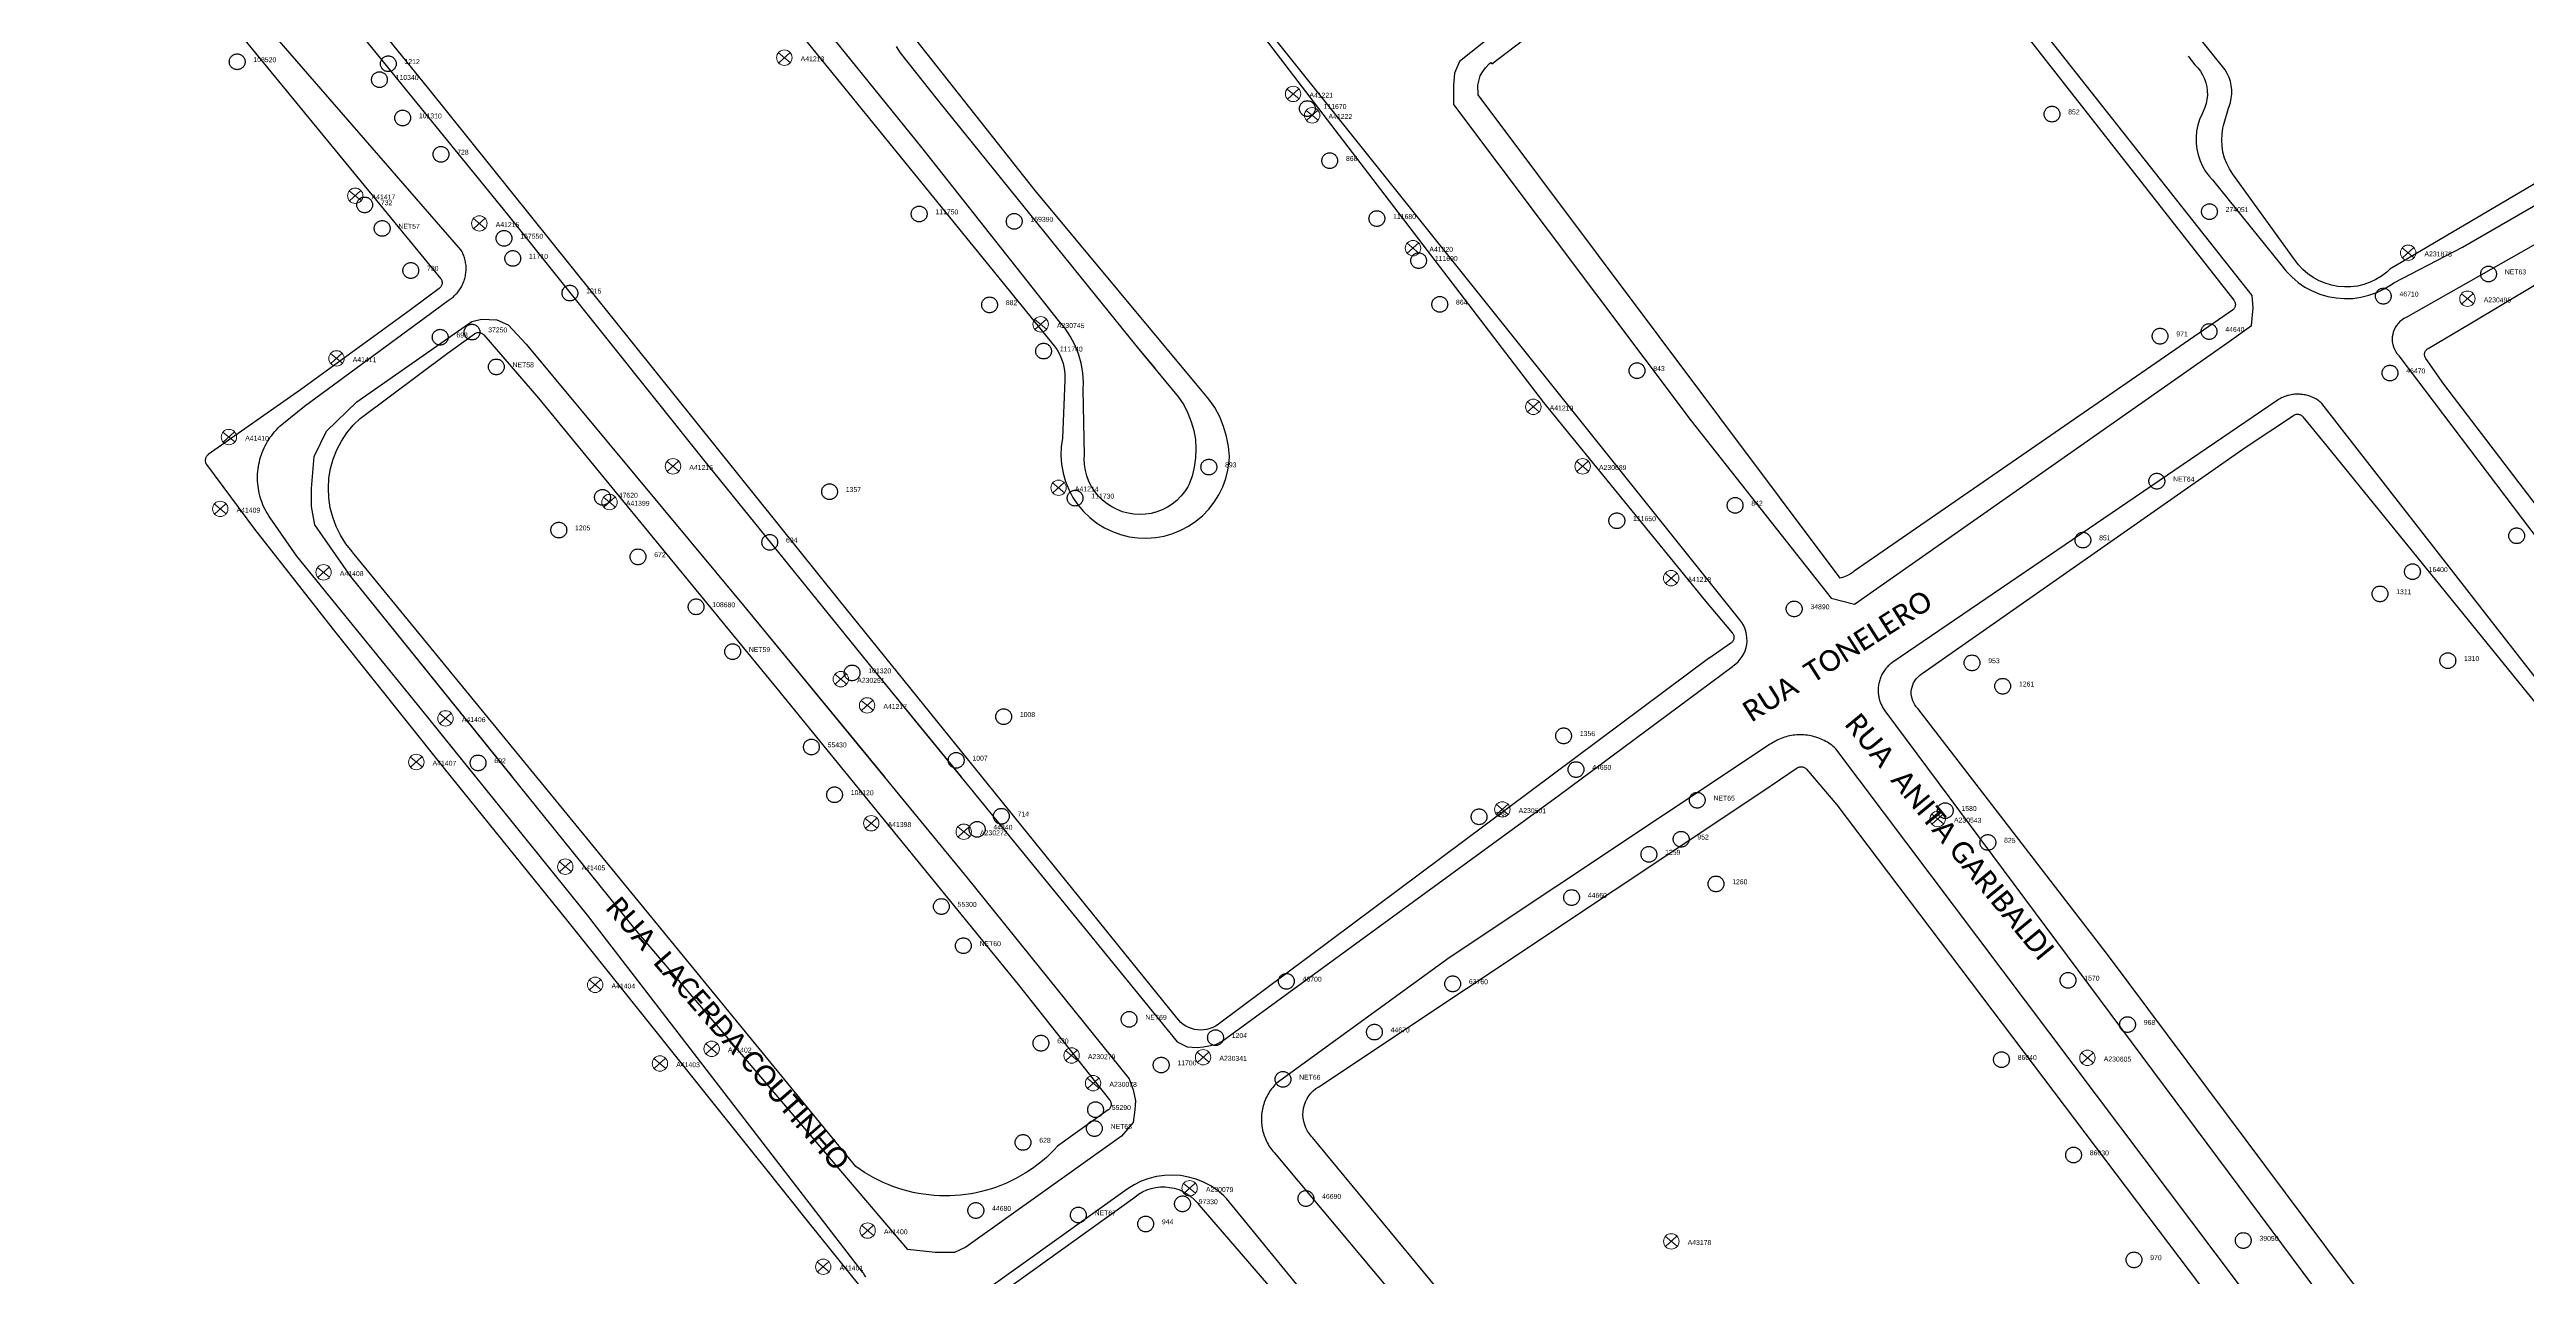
# Model space of a CAD drawing. Header units: millimetres. Extents: x 676447 to 689606, y 7455628 to 7463967.
# Drawn here: x 685494.8 to 685847.9, y 7458782 to 7458956.9 of the extents above; entities that cross this region are included whole.
import ezdxf

# ---------------------------------------------------------------- set-up
doc = ezdxf.new("R2010")
doc.units = ezdxf.units.MM
doc.header["$LTSCALE"] = 0.1
doc.header["$MEASUREMENT"] = 0
doc.linetypes.add('PHANTOM2', pattern=[1.25, 0.625, -0.125, 0.125, -0.125, 0.125, -0.125])
doc.layers.add('10.4-Postes', color=1, linetype='Continuous', lineweight=0)
for name, color, linetype in [('Caixas Subterrâneas', 5, 'Continuous'), ('LEGENDAS_INFRAESTRUTURAS', 7, 'Continuous'), ('MUB_MEIOFIO', 7, 'Continuous'), ('MUB_QUADRAS', 7, 'Continuous'), ('MUB_SEGMENTO', 7, 'Continuous'), ('NOS_DE_INFRAESTRUTURA', 7, 'Continuous')]:
    doc.layers.add(name, color=color, linetype=linetype)
doc.styles.add('Legend', font='calibri.ttf')
doc.styles.get("Standard").update_dxf_attribs({"font": 'arial.ttf'})

# ---------------------------------------------------------------- blocks, each defined once
blk = doc.blocks.new('MHMZ')
at = {"linetype": 'PHANTOM2'}
blk.add_circle((0, 0), 0.0000101, dxfattribs=at)
blk = doc.blocks.new('PTPT')
at = {"layer": '10.4-Postes', "color": 1, "linetype": 'PHANTOM2'}
for points in [[(-0.0000079, 0.0000104), (0.0000075, -0.000002)], [(0.000007, 0.0000109), (-0.0000074, -0.0000025)]]:
    blk.add_lwpolyline(points, dxfattribs=at)
at = {"layer": '10.4-Postes', "color": 1}
blk.add_circle((-0.0000002, 0.0000042), 0.00000987, dxfattribs=at)

msp = doc.modelspace()

# ---------------------------------------------------------------- linework, layer by layer
at = {"layer": 'MUB_MEIOFIO', "color": 253, "linetype": 'Continuous'}
for points in [[(685308.2, 7459245.92), (685344.71, 7459199.62), (685371.87, 7459165.81), (685396.72, 7459135.31), (685419.83, 7459106.46), (685447.18, 7459071.91), (685484.29, 7459025.64), (685518.6, 7458984.34), (685560.1, 7458933.38), (685588.01, 7458898.38), (685612.26, 7458868.48), (685624.75, 7458853.2)], [(685652.35, 7458890.9), (685651.84, 7458890.77), (685651.02, 7458890.64), (685650.19, 7458890.6), (685649.37, 7458890.65), (685648.55, 7458890.78), (685647.75, 7458891), (685646.98, 7458891.3), (685646.24, 7458891.68), (685645.55, 7458892.13), (685644.91, 7458892.65), (685644.32, 7458893.24), (685643.8, 7458893.89), (685643.36, 7458894.58), (685642.98, 7458895.32), (685642.69, 7458896.1), (685642.48, 7458896.9), (685642.35, 7458897.72), (685642.31, 7458898.54), (685642.33, 7458899), (685642.16, 7458908.45), (685642.18, 7458909.4), (685642.09, 7458910.79), (685641.85, 7458912.17), (685641.48, 7458913.51), (685640.96, 7458914.81), (685640.31, 7458916.04), (685639.53, 7458917.21), (685638.64, 7458918.28), (685619.17, 7458942.94), (685566.57, 7459007.96)], [(685555.59, 7458853.2), (685547.88, 7458862.76), (685530.05, 7458884.68), (685526.24, 7458890.14), (685526.05, 7458890.43), (685525.86, 7458890.73), (685525.69, 7458891.03), (685525.53, 7458891.34), (685525.37, 7458891.65), (685525.23, 7458891.97), (685525.1, 7458892.3), (685524.98, 7458892.63), (685524.88, 7458892.96), (685524.78, 7458893.29), (685524.7, 7458893.63), (685524.63, 7458893.97), (685524.57, 7458894.32), (685524.52, 7458894.66), (685524.48, 7458895.01), (685524.46, 7458895.36), (685524.45, 7458895.71), (685524.45, 7458896.06), (685524.46, 7458896.41), (685524.49, 7458896.75), (685524.52, 7458897.1), (685524.57, 7458897.45), (685524.63, 7458897.79), (685524.71, 7458898.13), (685524.79, 7458898.47), (685524.89, 7458898.8), (685525, 7458899.14), (685525.12, 7458899.46), (685525.25, 7458899.79), (685525.39, 7458900.11), (685525.55, 7458900.42), (685525.71, 7458900.73), (685525.89, 7458901.03), (685526.07, 7458901.32), (685526.27, 7458901.61), (685526.47, 7458901.89), (685526.69, 7458902.17), (685526.91, 7458902.44), (685527.15, 7458902.69), (685527.39, 7458902.95), (685527.64, 7458903.19), (685527.9, 7458903.42), (685528.17, 7458903.64), (685531.16, 7458906.06), (685551.62, 7458921.11), (685551.78, 7458921.21), (685551.93, 7458921.31), (685552.08, 7458921.42), (685552.23, 7458921.53), (685552.37, 7458921.65), (685552.5, 7458921.77), (685552.64, 7458921.9), (685552.76, 7458922.04), (685552.89, 7458922.17), (685553, 7458922.31), (685553.12, 7458922.46), (685553.23, 7458922.61), (685553.33, 7458922.76), (685553.43, 7458922.92), (685553.52, 7458923.08), (685553.6, 7458923.24), (685553.69, 7458923.4), (685553.76, 7458923.57), (685553.83, 7458923.74), (685553.89, 7458923.92), (685553.95, 7458924.09), (685554, 7458924.27), (685554.05, 7458924.45), (685554.08, 7458924.63), (685554.12, 7458924.81), (685554.14, 7458924.99), (685554.16, 7458925.17), (685554.18, 7458925.36), (685554.18, 7458925.54), (685554.18, 7458925.72), (685554.18, 7458925.91), (685554.17, 7458926.09), (685554.15, 7458926.27), (685554.12, 7458926.46), (685554.09, 7458926.64), (685554.05, 7458926.82), (685554.01, 7458927), (685553.96, 7458927.18), (685553.9, 7458927.35), (685553.84, 7458927.52), (685553.77, 7458927.69), (685553.7, 7458927.86), (685553.62, 7458928.03), (685553.53, 7458928.19), (685553.44, 7458928.35), (685521.84, 7458964.74)], [(685615.5, 7458957.31), (685616.08, 7458956.41), (685621.33, 7458949.75), (685649.86, 7458914.48), (685652.35, 7458911.45)], [(685560.81, 7458853.2), (685537.77, 7458881.78), (685532.61, 7458889.14), (685532.16, 7458891.77), (685532.16, 7458894.31), (685532.53, 7458898.88), (685534.26, 7458902.48), (685538.6, 7458906.68), (685554.99, 7458918.13), (685556.39, 7458918.43), (685558.57, 7458918.35), (685560.19, 7458917.65), (685562.73, 7458914.89), (685593.73, 7458877.63), (685613.82, 7458853.2)]]:
    msp.add_lwpolyline(points, dxfattribs=at)
at = {"layer": 'MUB_MEIOFIO', "linetype": 'Continuous'}
for points in [[(685615.5, 7458957.31), (685616.08, 7458956.41), (685621.33, 7458949.75), (685649.86, 7458914.48), (685655.75, 7458907.32), (685656.48, 7458906.23), (685657.09, 7458905.06), (685657.57, 7458903.84), (685657.93, 7458902.58), (685658.15, 7458901.29), (685658.23, 7458899.98), (685658.18, 7458898.67), (685657.99, 7458897.37), (685657.67, 7458896.09), (685657.21, 7458894.86), (685657.06, 7458894.53), (685656.61, 7458893.84), (685656.08, 7458893.2), (685655.49, 7458892.61), (685654.85, 7458892.09), (685654.15, 7458891.65), (685653.41, 7458891.27), (685652.64, 7458890.98), (685651.84, 7458890.77), (685651.02, 7458890.64), (685650.19, 7458890.6), (685649.37, 7458890.65), (685648.55, 7458890.78), (685647.75, 7458891), (685646.98, 7458891.3), (685646.24, 7458891.68), (685645.55, 7458892.13), (685644.91, 7458892.65), (685644.32, 7458893.24), (685643.8, 7458893.89), (685643.36, 7458894.58), (685642.98, 7458895.32), (685642.69, 7458896.1), (685642.48, 7458896.9), (685642.35, 7458897.72), (685642.31, 7458898.54), (685642.33, 7458899), (685642.16, 7458908.45), (685642.18, 7458909.4), (685642.09, 7458910.79), (685641.85, 7458912.17), (685641.48, 7458913.51), (685640.96, 7458914.81), (685640.31, 7458916.04), (685639.53, 7458917.21), (685638.64, 7458918.28), (685619.17, 7458942.94), (685566.57, 7459007.96)], [(685742.51, 7458992.33), (685695.79, 7458955.19), (685695.07, 7458953.5), (685694.95, 7458951.77), (685694.95, 7458949.05), (685728.82, 7458903.94), (685748.76, 7458878.68), (685752.09, 7458877.81), (685805.5, 7458915.26), (685808.72, 7458917.56), (685808.92, 7458920.09), (685808.82, 7458921.84), (685778.19, 7458960.54)], [(685518.6, 7458984.34), (685560.1, 7458933.38), (685588.01, 7458898.38), (685612.26, 7458868.48), (685640.87, 7458833.47), (685655.56, 7458815.44), (685656.96, 7458814.74), (685658.41, 7458814.64), (685659.31, 7458814.74), (685661.05, 7458815.04), (685661.97, 7458815.53), (685710, 7458850.6), (685734.7, 7458868.96), (685734.79, 7458869.02), (685735.17, 7458869.3), (685735.52, 7458869.62), (685735.83, 7458869.97), (685736.1, 7458870.35), (685736.33, 7458870.76), (685736.51, 7458871.19), (685736.65, 7458871.64), (685736.74, 7458872.1), (685736.79, 7458872.57), (685736.78, 7458873.04), (685736.73, 7458873.5), (685736.62, 7458873.96), (685736.47, 7458874.4), (685736.28, 7458874.83), (685736.04, 7458875.23), (685735.76, 7458875.61), (685647.17, 7458986.36)], [(685611.16, 7458781.88), (685611.1, 7458782.01), (685611.04, 7458782.13), (685610.97, 7458782.24), (685610.89, 7458782.36), (685610.82, 7458782.47), (685610.74, 7458782.58), (685571.48, 7458833.48), (685547.88, 7458862.76), (685530.05, 7458884.68), (685526.24, 7458890.14), (685526.05, 7458890.43), (685525.86, 7458890.73), (685525.69, 7458891.03), (685525.53, 7458891.34), (685525.37, 7458891.65), (685525.23, 7458891.97), (685525.1, 7458892.3), (685524.98, 7458892.63), (685524.88, 7458892.96), (685524.78, 7458893.29), (685524.7, 7458893.63), (685524.63, 7458893.97), (685524.57, 7458894.32), (685524.52, 7458894.66), (685524.48, 7458895.01), (685524.46, 7458895.36), (685524.45, 7458895.71), (685524.45, 7458896.06), (685524.46, 7458896.41), (685524.49, 7458896.75), (685524.52, 7458897.1), (685524.57, 7458897.45), (685524.63, 7458897.79), (685524.71, 7458898.13), (685524.79, 7458898.47), (685524.89, 7458898.8), (685525, 7458899.14), (685525.12, 7458899.46), (685525.25, 7458899.79), (685525.39, 7458900.11), (685525.55, 7458900.42), (685525.71, 7458900.73), (685525.89, 7458901.03), (685526.07, 7458901.32), (685526.27, 7458901.61), (685526.47, 7458901.89), (685526.69, 7458902.17), (685526.91, 7458902.44), (685527.15, 7458902.69), (685527.39, 7458902.95), (685527.64, 7458903.19), (685527.9, 7458903.42), (685528.17, 7458903.64), (685531.16, 7458906.06), (685551.62, 7458921.11), (685551.78, 7458921.21), (685551.93, 7458921.31), (685552.08, 7458921.42), (685552.23, 7458921.53), (685552.37, 7458921.65), (685552.5, 7458921.77), (685552.64, 7458921.9), (685552.76, 7458922.04), (685552.89, 7458922.17), (685553, 7458922.31), (685553.12, 7458922.46), (685553.23, 7458922.61), (685553.33, 7458922.76), (685553.43, 7458922.92), (685553.52, 7458923.08), (685553.6, 7458923.24), (685553.69, 7458923.4), (685553.76, 7458923.57), (685553.83, 7458923.74), (685553.89, 7458923.92), (685553.95, 7458924.09), (685554, 7458924.27), (685554.05, 7458924.45), (685554.08, 7458924.63), (685554.12, 7458924.81), (685554.14, 7458924.99), (685554.16, 7458925.17), (685554.18, 7458925.36), (685554.18, 7458925.54), (685554.18, 7458925.72), (685554.18, 7458925.91), (685554.17, 7458926.09), (685554.15, 7458926.27), (685554.12, 7458926.46), (685554.09, 7458926.64), (685554.05, 7458926.82), (685554.01, 7458927), (685553.96, 7458927.18), (685553.9, 7458927.35), (685553.84, 7458927.52), (685553.77, 7458927.69), (685553.7, 7458927.86), (685553.62, 7458928.03), (685553.53, 7458928.19), (685553.44, 7458928.35), (685521.84, 7458964.74)], [(685799.67, 7458955.93), (685800.65, 7458954.7), (685801.06, 7458954.27), (685801.43, 7458953.79), (685801.74, 7458953.27), (685801.99, 7458952.73), (685802.19, 7458952.16), (685802.32, 7458951.58), (685802.4, 7458950.98), (685802.41, 7458950.38), (685802.36, 7458949.78), (685802.24, 7458949.19), (685802.07, 7458948.62), (685801.83, 7458948.07), (685801.65, 7458947.72), (685801.31, 7458946.93), (685801.05, 7458946.11), (685800.88, 7458945.27), (685800.8, 7458944.41), (685800.81, 7458943.55), (685800.91, 7458942.69), (685801.1, 7458941.86), (685801.37, 7458941.04), (685801.73, 7458940.26), (685802.17, 7458939.52), (685802.68, 7458938.83), (685803.16, 7458938.3), (685812.9, 7458926.26), (685813.62, 7458925.32), (685814.44, 7458924.47), (685815.34, 7458923.7), (685816.32, 7458923.03), (685817.37, 7458922.47), (685818.46, 7458922.02), (685819.6, 7458921.69), (685820.76, 7458921.47), (685821.94, 7458921.38), (685823.13, 7458921.42), (685824.3, 7458921.58), (685825.45, 7458921.86), (685826.57, 7458922.25), (685827.64, 7458922.77), (685828.64, 7458923.39), (685828.98, 7458923.63), (685838.8, 7458928.71), (685894, 7458960.58)], [(685895.06, 7458955.15), (685830.75, 7458918.69), (685830.43, 7458918.53), (685830.14, 7458918.33), (685829.86, 7458918.1), (685829.61, 7458917.85), (685829.39, 7458917.57), (685829.2, 7458917.27), (685829.04, 7458916.95), (685828.92, 7458916.62), (685828.83, 7458916.27), (685828.78, 7458915.92), (685828.76, 7458915.57), (685828.78, 7458915.21), (685828.84, 7458914.86), (685828.94, 7458914.52), (685829.07, 7458914.19), (685829.23, 7458913.87), (685829.43, 7458913.57), (685829.65, 7458913.3), (685829.72, 7458913.23), (685870, 7458860.03)], [(685617.17, 7458785.82), (685578.25, 7458831.57), (685537.77, 7458881.78), (685532.61, 7458889.14), (685532.16, 7458891.77), (685532.16, 7458894.31), (685532.53, 7458898.88), (685534.26, 7458902.48), (685538.6, 7458906.68), (685554.99, 7458918.13), (685556.39, 7458918.43), (685558.57, 7458918.35), (685560.19, 7458917.65), (685562.73, 7458914.89), (685593.73, 7458877.63), (685625.63, 7458838.84), (685648.69, 7458810.17), (685649.28, 7458808.58), (685649.63, 7458807.05), (685649.52, 7458805.75), (685649.28, 7458803.93), (685647.63, 7458801.98), (685625.41, 7458786.19), (685623.82, 7458785.42), (685622.34, 7458785.42), (685621.05, 7458785.42), (685617.17, 7458785.82)], [(685851.31, 7458864.61), (685818.74, 7458906.45), (685818.61, 7458906.57), (685818.46, 7458906.68), (685818.32, 7458906.79), (685818.17, 7458906.89), (685818.02, 7458906.99), (685817.86, 7458907.08), (685817.7, 7458907.17), (685817.54, 7458907.25), (685817.37, 7458907.32), (685817.21, 7458907.39), (685817.04, 7458907.46), (685816.86, 7458907.51), (685816.69, 7458907.57), (685816.51, 7458907.61), (685816.34, 7458907.65), (685816.16, 7458907.68), (685815.98, 7458907.71), (685815.8, 7458907.73), (685815.62, 7458907.75), (685815.44, 7458907.75), (685815.26, 7458907.76), (685815.07, 7458907.75), (685814.89, 7458907.74), (685814.71, 7458907.72), (685814.53, 7458907.7), (685814.35, 7458907.67), (685814.18, 7458907.64), (685814, 7458907.59), (685813.82, 7458907.55), (685813.65, 7458907.49), (685813.48, 7458907.43), (685813.31, 7458907.37), (685813.14, 7458907.29), (685812.98, 7458907.22), (685812.82, 7458907.13), (685812.66, 7458907.05), (685812.51, 7458906.95), (685812.35, 7458906.85), (685757.45, 7458869.47), (685757.32, 7458869.37), (685757.18, 7458869.26), (685757.06, 7458869.15), (685756.93, 7458869.03), (685756.81, 7458868.91), (685756.7, 7458868.78), (685756.59, 7458868.65), (685756.48, 7458868.52), (685756.38, 7458868.38), (685756.28, 7458868.24), (685756.19, 7458868.1), (685756.11, 7458867.95), (685756.02, 7458867.8), (685755.95, 7458867.65), (685755.88, 7458867.49), (685755.81, 7458867.33), (685755.75, 7458867.17), (685755.7, 7458867.01), (685755.65, 7458866.85), (685755.61, 7458866.68), (685755.57, 7458866.52), (685755.54, 7458866.35), (685755.52, 7458866.18), (685755.5, 7458866.01), (685755.48, 7458865.84), (685755.48, 7458865.67), (685755.47, 7458865.5), (685755.48, 7458865.33), (685755.49, 7458865.16), (685755.51, 7458864.99), (685755.53, 7458864.82), (685755.56, 7458864.65), (685755.59, 7458864.48), (685755.63, 7458864.32), (685755.68, 7458864.15), (685755.73, 7458863.99), (685755.79, 7458863.83), (685755.85, 7458863.67), (685755.92, 7458863.51), (685755.99, 7458863.36), (685756.07, 7458863.21), (685756.16, 7458863.06), (685756.25, 7458862.92), (685756.34, 7458862.77), (685756.44, 7458862.64), (685783.96, 7458825.65), (685832.88, 7458759.89)], [(685749.45, 7458857.22), (685749.26, 7458857.39), (685749.07, 7458857.55), (685748.87, 7458857.71), (685748.66, 7458857.86), (685748.45, 7458858), (685748.24, 7458858.14), (685748.02, 7458858.26), (685747.79, 7458858.38), (685747.57, 7458858.5), (685747.34, 7458858.6), (685747.1, 7458858.7), (685746.86, 7458858.79), (685746.62, 7458858.87), (685746.38, 7458858.94), (685746.13, 7458859), (685745.89, 7458859.06), (685745.64, 7458859.1), (685745.39, 7458859.14), (685745.13, 7458859.17), (685744.88, 7458859.19), (685744.63, 7458859.21), (685744.38, 7458859.21), (685744.12, 7458859.21), (685743.87, 7458859.19), (685743.62, 7458859.17), (685743.36, 7458859.14), (685743.11, 7458859.1), (685742.86, 7458859.05), (685742.62, 7458859), (685742.37, 7458858.93), (685742.13, 7458858.86), (685741.89, 7458858.78), (685741.65, 7458858.69), (685741.42, 7458858.59), (685741.19, 7458858.49), (685740.96, 7458858.37), (685740.74, 7458858.25), (685740.52, 7458858.12), (685740.3, 7458857.99), (685740.09, 7458857.85), (685694.34, 7458827.4), (685669.66, 7458809.5), (685669.49, 7458809.32), (685669.33, 7458809.14), (685669.17, 7458808.95), (685669.02, 7458808.75), (685668.87, 7458808.56), (685668.73, 7458808.35), (685668.6, 7458808.14), (685668.48, 7458807.93), (685668.36, 7458807.71), (685668.25, 7458807.49), (685668.15, 7458807.27), (685668.05, 7458807.04), (685667.97, 7458806.81), (685667.89, 7458806.57), (685667.82, 7458806.34), (685667.76, 7458806.1), (685667.71, 7458805.86), (685667.66, 7458805.61), (685667.62, 7458805.37), (685667.59, 7458805.12), (685667.57, 7458804.88), (685667.56, 7458804.63), (685667.56, 7458804.39), (685667.57, 7458804.14), (685667.58, 7458803.89), (685667.6, 7458803.65), (685667.63, 7458803.4), (685667.67, 7458803.16), (685667.72, 7458802.92), (685667.77, 7458802.68), (685667.84, 7458802.44), (685667.91, 7458802.2), (685667.99, 7458801.97), (685668.08, 7458801.74), (685668.17, 7458801.51), (685668.28, 7458801.29), (685668.39, 7458801.07), (685668.51, 7458800.85), (685668.63, 7458800.64), (685668.77, 7458800.43), (685668.91, 7458800.23), (685669.05, 7458800.03), (685669.21, 7458799.84), (685669.37, 7458799.65), (685706.24, 7458755.6)], [(685827.38, 7458753.66), (685803.54, 7458785.36), (685749.45, 7458857.22)], [(685680.05, 7458771.74), (685662.6, 7458793.11), (685662.17, 7458793.54), (685661.29, 7458794.27), (685660.33, 7458794.9), (685659.32, 7458795.44), (685658.26, 7458795.86), (685657.16, 7458796.17), (685656.03, 7458796.37), (685654.89, 7458796.44), (685653.74, 7458796.4), (685652.61, 7458796.23), (685651.5, 7458795.95), (685650.43, 7458795.56), (685649.4, 7458795.05), (685648.43, 7458794.44), (685563.36, 7458733.59)]]:
    msp.add_lwpolyline(points, dxfattribs=at)
at = {"layer": 'MUB_QUADRAS', "linetype": 'Continuous'}
for points in [[(685438.83, 7459060.28), (685547.72, 7458927.66), (685550.53, 7458924.27), (685550.56, 7458924.23), (685550.62, 7458924.14), (685550.67, 7458924.05), (685550.71, 7458923.95), (685550.74, 7458923.85), (685550.75, 7458923.75), (685550.76, 7458923.65), (685550.76, 7458923.54), (685550.74, 7458923.44), (685550.72, 7458923.34), (685550.68, 7458923.24), (685550.63, 7458923.14), (685550.58, 7458923.05), (685550.51, 7458922.97), (685550.44, 7458922.9), (685550.36, 7458922.83), (685546.28, 7458919.77), (685530.6, 7458908.39), (685517.41, 7458899.14), (685517.39, 7458899.12), (685517.31, 7458899.06), (685517.24, 7458898.98), (685517.17, 7458898.9), (685517.11, 7458898.81), (685517.07, 7458898.72), (685517.03, 7458898.62), (685517.01, 7458898.52), (685516.99, 7458898.42), (685516.99, 7458898.31), (685516.99, 7458898.21), (685517.01, 7458898.1), (685517.04, 7458898), (685517.08, 7458897.9), (685517.13, 7458897.81), (685517.18, 7458897.72), (685524.01, 7458888.54), (685535.62, 7458873.76), (685551.07, 7458854.39), (685568.31, 7458833.05), (685596, 7458798.41), (685596.04, 7458798.37), (685603.38, 7458789.23), (685610.08, 7458780.9)], [(685667.93, 7458958.61), (685707.77, 7458906.58), (685730.89, 7458878.25), (685734.69, 7458873.73), (685734.75, 7458873.64), (685734.81, 7458873.55), (685734.85, 7458873.46), (685734.89, 7458873.36), (685734.91, 7458873.26), (685734.92, 7458873.15), (685734.92, 7458873.05), (685734.91, 7458872.94), (685734.89, 7458872.84), (685734.86, 7458872.74), (685734.82, 7458872.64), (685734.77, 7458872.55), (685734.71, 7458872.47), (685734.64, 7458872.39), (685734.57, 7458872.32), (685734.49, 7458872.26), (685731.34, 7458870.1), (685731.3, 7458870.08), (685661.62, 7458818.08), (685661.4, 7458817.91), (685661.03, 7458817.67), (685660.64, 7458817.47), (685660.22, 7458817.32), (685659.79, 7458817.2), (685659.36, 7458817.14), (685658.91, 7458817.11), (685658.47, 7458817.14), (685658.04, 7458817.21), (685657.61, 7458817.33), (685657.2, 7458817.49), (685656.8, 7458817.69), (685656.43, 7458817.93), (685656.09, 7458818.21), (685655.78, 7458818.52), (685655.5, 7458818.87), (685607.42, 7458878.36), (685548.87, 7458951.27), (685483.88, 7459031.29)], [(685752.81, 7458989.24), (685806.19, 7458921.17), (685806.25, 7458921.08), (685806.3, 7458920.99), (685806.35, 7458920.9), (685806.38, 7458920.8), (685806.4, 7458920.7), (685806.41, 7458920.59), (685806.41, 7458920.49), (685806.4, 7458920.38), (685806.38, 7458920.28), (685806.35, 7458920.18), (685806.3, 7458920.09), (685806.25, 7458920), (685806.19, 7458919.91), (685806.12, 7458919.83), (685806.04, 7458919.76), (685805.98, 7458919.72), (685752.06, 7458882.51), (685751.91, 7458882.39), (685751.49, 7458882.1), (685751.03, 7458881.86), (685750.56, 7458881.66), (685750.07, 7458881.51), (685698.45, 7458950.43), (685698.42, 7458951.8)], [(685698.42, 7458951.8), (685698.73, 7458953.14), (685699.03, 7458953.63), (685699.53, 7458954.29), (685700.1, 7458954.89), (685700.27, 7458955.04), (685700.43, 7458954.85), (685744.88, 7458988.72)], [(685596.14, 7458966.16), (685638.01, 7458914.64), (685638.43, 7458914.06), (685638.79, 7458913.44), (685639.08, 7458912.79), (685639.31, 7458912.11), (685639.46, 7458911.4), (685639.53, 7458910.69), (685639.54, 7458909.97), (685639.52, 7458909.76), (685639.2, 7458901.51), (685639.03, 7458900.27), (685638.98, 7458899.01), (685639.07, 7458897.76), (685639.29, 7458896.52), (685639.64, 7458895.31), (685640.11, 7458894.15), (685640.7, 7458893.04), (685641.41, 7458892), (685642.22, 7458891.03), (685643.12, 7458890.16), (685644.11, 7458889.39), (685645.18, 7458888.72), (685646.31, 7458888.17), (685647.49, 7458887.75), (685648.71, 7458887.44), (685649.96, 7458887.27), (685651.21, 7458887.23), (685652.47, 7458887.32), (685653.7, 7458887.54), (685654.91, 7458887.88), (685656.08, 7458888.36), (685657.18, 7458888.95), (685658.23, 7458889.65), (685659.19, 7458890.46), (685660.06, 7458891.37), (685660.83, 7458892.36), (685661.5, 7458893.42), (685662.05, 7458894.55), (685662.47, 7458895.73), (685662.78, 7458896.95), (685662.95, 7458898.2), (685662.99, 7458898.87), (685662.87, 7458900.3), (685662.6, 7458901.75), (685662.18, 7458903.17), (685661.62, 7458904.54), (685660.91, 7458905.84), (685660.07, 7458907.06), (685659.11, 7458908.18), (685635.33, 7458936.77), (685635.31, 7458936.79), (685618.29, 7458958.32)], [(685900.86, 7458968.28), (685828.43, 7458925.56), (685827.99, 7458925.16), (685827.24, 7458924.59), (685826.44, 7458924.11), (685825.6, 7458923.71), (685824.71, 7458923.4), (685823.8, 7458923.18), (685822.88, 7458923.07), (685821.94, 7458923.04), (685821.01, 7458923.12), (685820.09, 7458923.3), (685819.19, 7458923.57), (685818.33, 7458923.93), (685817.51, 7458924.38), (685816.74, 7458924.91), (685816.03, 7458925.52), (685815.39, 7458926.2), (685814.83, 7458926.95), (685806.03, 7458939.14), (685805.56, 7458939.86), (685805.17, 7458940.62), (685804.86, 7458941.42), (685804.64, 7458942.25), (685804.5, 7458943.1), (685804.46, 7458943.96), (685804.5, 7458944.81), (685804.63, 7458945.66), (685804.73, 7458946.07), (685805.42, 7458948.53), (685805.52, 7458948.78), (685805.71, 7458949.36), (685805.83, 7458949.95), (685805.89, 7458950.54), (685805.88, 7458951.15), (685805.82, 7458951.74), (685805.69, 7458952.33), (685805.5, 7458952.9), (685805.25, 7458953.45), (685804.95, 7458953.97), (685801.25, 7458958.59)], [(685873.56, 7458860.15), (685836.11, 7458909.21), (685833.56, 7458912.83), (685833.51, 7458912.92), (685833.46, 7458913.01), (685833.42, 7458913.11), (685833.4, 7458913.21), (685833.38, 7458913.31), (685833.38, 7458913.42), (685833.39, 7458913.52), (685833.4, 7458913.63), (685833.43, 7458913.73), (685833.47, 7458913.82), (685833.52, 7458913.92), (685833.58, 7458914), (685833.65, 7458914.08), (685833.72, 7458914.16), (685833.8, 7458914.22), (685833.87, 7458914.26), (685839.81, 7458917.81), (685863.61, 7458932)], [(685638.51, 7458800.55), (685637.99, 7458800), (685637.46, 7458799.47), (685636.9, 7458798.95), (685636.33, 7458798.46), (685635.74, 7458797.99), (685635.14, 7458797.54), (685634.52, 7458797.11), (685633.88, 7458796.7), (685633.24, 7458796.32), (685632.57, 7458795.95), (685631.9, 7458795.62), (685631.22, 7458795.3), (685630.52, 7458795.01), (685629.81, 7458794.74), (685629.1, 7458794.5), (685628.38, 7458794.28), (685627.65, 7458794.09), (685626.91, 7458793.93), (685626.17, 7458793.79), (685625.42, 7458793.67), (685624.68, 7458793.59), (685623.92, 7458793.52), (685623.17, 7458793.49), (685622.42, 7458793.48), (685621.66, 7458793.5), (685620.91, 7458793.54), (685620.16, 7458793.61), (685619.41, 7458793.71), (685618.67, 7458793.83), (685617.93, 7458793.98), (685617.19, 7458794.15), (685616.47, 7458794.35), (685615.75, 7458794.58), (685615.03, 7458794.83), (685614.33, 7458795.1), (685613.64, 7458795.4), (685612.96, 7458795.72), (685612.29, 7458796.07), (685611.63, 7458796.44), (685610.99, 7458796.83), (685610.36, 7458797.25), (685609.74, 7458797.69), (685538, 7458885.26), (685537.92, 7458885.35), (685537.04, 7458886.45), (685536.29, 7458887.64), (685535.66, 7458888.9), (685535.17, 7458890.21), (685534.82, 7458891.58), (685534.61, 7458892.97), (685534.55, 7458894.37), (685534.63, 7458895.77), (685534.87, 7458897.16), (685535.24, 7458898.51), (685535.76, 7458899.82), (685536.41, 7458901.07), (685537.18, 7458902.24), (685538.08, 7458903.32), (685539.08, 7458904.31), (685551.49, 7458913.55), (685555.37, 7458916.37), (685555.45, 7458916.43), (685555.55, 7458916.47), (685555.64, 7458916.51), (685555.75, 7458916.54), (685555.85, 7458916.55), (685555.95, 7458916.56), (685556.06, 7458916.55), (685556.16, 7458916.54), (685556.26, 7458916.51), (685556.36, 7458916.47), (685556.45, 7458916.43), (685556.54, 7458916.37), (685556.62, 7458916.3), (685556.7, 7458916.23), (685556.71, 7458916.21), (685564.51, 7458907.18), (685598.47, 7458865.82), (685632.87, 7458823.59), (685641.22, 7458813.11), (685645.92, 7458807.16), (685645.98, 7458807.08), (685646.03, 7458806.98), (685646.07, 7458806.89), (685646.11, 7458806.79), (685646.13, 7458806.69), (685646.14, 7458806.58), (685646.13, 7458806.48), (685646.12, 7458806.37), (685646.1, 7458806.27), (685646.07, 7458806.17), (685646.02, 7458806.08), (685645.97, 7458805.99), (685645.91, 7458805.9), (685645.84, 7458805.83), (685645.76, 7458805.76), (685645.72, 7458805.73), (685638.51, 7458800.55)], [(685761.13, 7458862.97), (685760.91, 7458863.21), (685760.71, 7458863.48), (685760.55, 7458863.77), (685760.41, 7458864.07), (685760.31, 7458864.38), (685760.24, 7458864.71), (685760.2, 7458865.03), (685760.2, 7458865.36), (685760.24, 7458865.69), (685760.31, 7458866.02), (685760.41, 7458866.33), (685760.54, 7458866.63), (685760.7, 7458866.92), (685760.9, 7458867.19), (685761.12, 7458867.43), (685761.36, 7458867.65), (685761.63, 7458867.85), (685761.76, 7458867.93), (685807.78, 7458900.17), (685814.71, 7458904.74), (685814.8, 7458904.79), (685814.89, 7458904.84), (685814.99, 7458904.87), (685815.09, 7458904.89), (685815.2, 7458904.91), (685815.3, 7458904.91), (685815.41, 7458904.9), (685815.51, 7458904.88), (685815.61, 7458904.84), (685815.7, 7458904.8), (685815.79, 7458904.75), (685815.88, 7458904.69), (685815.96, 7458904.62), (685816.03, 7458904.54), (685819.48, 7458900.31), (685850.46, 7458862.15)], [(685853.52, 7458741.37), (685821.98, 7458782.67), (685788.31, 7458827.7), (685761.13, 7458862.97)], [(685674.84, 7458801.82), (685674.71, 7458801.96), (685674.4, 7458802.33), (685674.13, 7458802.73), (685673.9, 7458803.16), (685673.73, 7458803.6), (685673.59, 7458804.07), (685673.51, 7458804.54), (685673.48, 7458805.03), (685673.5, 7458805.51), (685673.57, 7458805.99), (685673.69, 7458806.45), (685673.85, 7458806.91), (685674.07, 7458807.34), (685674.32, 7458807.75), (685674.62, 7458808.13), (685674.96, 7458808.47), (685675.33, 7458808.78), (685675.73, 7458809.05), (685738.88, 7458851.07), (685743.96, 7458854.48), (685744.04, 7458854.53), (685744.14, 7458854.58), (685744.24, 7458854.61), (685744.34, 7458854.63), (685744.44, 7458854.65), (685744.55, 7458854.65), (685744.65, 7458854.64), (685744.75, 7458854.62), (685744.85, 7458854.59), (685744.95, 7458854.55), (685745.04, 7458854.5), (685745.13, 7458854.44), (685745.21, 7458854.37), (685745.28, 7458854.3), (685749.58, 7458849.21), (685836.65, 7458734.09)], [(685775.65, 7458679.82), (685674.84, 7458801.82)], [(685613.69, 7458767.59), (685649.52, 7458793.32), (685650.05, 7458793.72), (685650.62, 7458794.05), (685651.23, 7458794.33), (685651.86, 7458794.54), (685652.5, 7458794.68), (685653.16, 7458794.76), (685653.82, 7458794.77), (685654.48, 7458794.7), (685655.14, 7458794.57), (685655.77, 7458794.37), (685656.38, 7458794.11), (685656.95, 7458793.79), (685657.49, 7458793.4), (685657.99, 7458792.96), (685658.44, 7458792.47), (685658.64, 7458792.22), (685676.43, 7458771.64)]]:
    msp.add_lwpolyline(points, dxfattribs=at)

# ---------------------------------------------------------------- block references
at = {"layer": 'Caixas Subterrâneas', "color": 40}
for p, xscale, yscale, zscale, rotation in [((685521.55, 7458955.14), 111319.4907932736, 111319.4907932736, 111319.4907932736, 359.2936679895285), ((685543.09, 7458954.86), 111319.4907932736, 111319.4907932736, 111319.4907932736, 359.2935859317015), ((685541.83, 7458952.6), 111319.4907932736, 111319.4907932736, 111319.4907932736, 359.2935900440648), ((685545.14, 7458947.13), 111319.4907932736, 111319.4907932736, 111319.4907932736, 359.2935757354267), ((685674.11, 7458948.47), 111319.4907932735, 111319.4907932735, 111319.4907932735, 359.2930854688382), ((685780.26, 7458947.68), 111319.4907932735, 111319.4907932735, 111319.4907932735, 359.2926813562218), ((685550.6, 7458941.95), 111319.4907932736, 111319.4907932736, 111319.4907932736, 359.2935533820152), ((685677.3, 7458941.04), 111319.4907932735, 111319.4907932735, 111319.4907932735, 359.2930710180255), ((685539.72, 7458934.74), 111319.4907932736, 111319.4907932736, 111319.4907932736, 359.2935925509013), ((685618.77, 7458933.45), 111319.4907932736, 111319.4907932736, 111319.4907932736, 359.2932913593074), ((685684.02, 7458932.79), 111319.4907932736, 111319.4907932736, 111319.4907932736, 359.2930428905959), ((685802.71, 7458933.78), 111319.4907932736, 111319.4907932736, 111319.4907932736, 359.2925916340723), ((685542.22, 7458931.39), 111319.4907932736, 111319.4907932736, 111319.4907932736, 359.293581972814), ((685559.59, 7458929.98), 111319.4907932736, 111319.4907932736, 111319.4907932736, 359.2935154420221), ((685632.32, 7458932.39), 111319.4907932736, 111319.4907932736, 111319.4907932736, 359.2932394816052), ((685560.84, 7458927.11), 111319.4907932735, 111319.4907932735, 111319.4907932735, 359.2935098345897), ((685689.97, 7458926.8), 111319.4907932736, 111319.4907932736, 111319.4907932736, 359.2930184121546), ((685546.3, 7458925.39), 111319.4907932736, 111319.4907932736, 111319.4907932736, 359.2935646218427), ((685568.98, 7458922.17), 111319.4907932736, 111319.4907932736, 111319.4907932736, 359.2934773074605), ((685842.5, 7458924.89), 111319.4907932736, 111319.4907932736, 111319.4907932736, 359.2924374835484), ((685628.81, 7458920.49), 111319.4907932736, 111319.4907932736, 111319.4907932736, 359.2932491410542), ((685692.99, 7458920.56), 111319.4907932736, 111319.4907932736, 111319.4907932736, 359.293005000867), ((685827.49, 7458921.73), 111319.4907932736, 111319.4907932736, 111319.4907932736, 359.292493605335), ((685550.49, 7458915.88), 111319.4907932736, 111319.4907932736, 111319.4907932736, 359.2935457259148), ((685555.02, 7458916.61), 111319.4907932736, 111319.4907932736, 111319.4907932736, 359.2935287159862), ((685795.67, 7458916.03), 111319.4907932736, 111319.4907932736, 111319.4907932736, 359.2926129135818), ((685802.66, 7458916.69), 111319.4907932736, 111319.4907932736, 111319.4907932736, 359.2925864989152), ((685558.49, 7458911.65), 111319.4907932736, 111319.4907932736, 111319.4907932736, 359.2935139625736), ((685636.51, 7458913.9), 111319.4907932736, 111319.4907932736, 111319.4907932736, 359.2932178265479), ((685721.11, 7458911.11), 111319.4907932736, 111319.4907932736, 111319.4907932736, 359.2928950566649), ((685828.45, 7458910.77), 111319.4907932736, 111319.4907932736, 111319.4907932736, 359.292486532879), ((685660.07, 7458897.37), 111319.4907932736, 111319.4907932736, 111319.4907932736, 359.2931230488674), ((685795.21, 7458895.36), 111319.4907932736, 111319.4907932736, 111319.4907932736, 359.2926082500809), ((685573.63, 7458893.06), 111319.4907932735, 111319.4907932735, 111319.4907932735, 359.2934505962391), ((685606, 7458893.86), 111319.4907932736, 111319.4907932736, 111319.4907932736, 359.2933277068897), ((685641, 7458892.94), 111319.4907932736, 111319.4907932736, 111319.4907932736, 359.2931942337577), ((685735.09, 7458891.91), 111319.4907932735, 111319.4907932735, 111319.4907932735, 359.2928359305262), ((685567.4, 7458888.39), 111319.4907932736, 111319.4907932736, 111319.4907932736, 359.2934728749763), ((685718.23, 7458889.72), 111319.4907932736, 111319.4907932736, 111319.4907932736, 359.29289939265), ((685784.67, 7458886.96), 111319.4907932736, 111319.4907932736, 111319.4907932736, 359.2926457500643), ((685846.5, 7458887.58), 111319.4907932736, 111319.4907932736, 111319.4907932736, 359.292410670206), ((685578.69, 7458884.57), 111319.4907932736, 111319.4907932736, 111319.4907932736, 359.2934287321314), ((685597.47, 7458886.65), 111319.4907932736, 111319.4907932736, 111319.4907932736, 359.2933579268691), ((685831.65, 7458882.46), 111319.4907932736, 111319.4907932736, 111319.4907932736, 359.2924656023613), ((685586.97, 7458877.45), 111319.4907932736, 111319.4907932736, 111319.4907932736, 359.2933950204297), ((685743.51, 7458877.15), 111319.4907932736, 111319.4907932736, 111319.4907932736, 359.2927992907616), ((685827.02, 7458879.29), 111319.4907932736, 111319.4907932736, 111319.4907932736, 359.2924822397156), ((685592.18, 7458871.06), 111319.4907932736, 111319.4907932736, 111319.4907932736, 359.2933732130273), ((685768.86, 7458869.46), 111319.4907932735, 111319.4907932735, 111319.4907932735, 359.2927004635068), ((685836.69, 7458869.78), 111319.4907932736, 111319.4907932736, 111319.4907932736, 359.2924424864522), ((685609.21, 7458868.03), 111319.4907932736, 111319.4907932736, 111319.4907932736, 359.2933074746016), ((685773.24, 7458866.13), 111319.4907932735, 111319.4907932735, 111319.4907932735, 359.2926827842061), ((685630.81, 7458861.79), 111319.4907932735, 111319.4907932735, 111319.4907932735, 359.2932233475255), ((685710.64, 7458859.06), 111319.4907932735, 111319.4907932735, 111319.4907932735, 359.2929187602884), ((685555.89, 7458855.2), 111319.4907932736, 111319.4907932736, 111319.4907932736, 359.2935063998747), ((685603.41, 7458857.47), 111319.4907932736, 111319.4907932736, 111319.4907932736, 359.2933262709183), ((685624.05, 7458855.57), 111319.4907932735, 111319.4907932735, 111319.4907932735, 359.2932471555004), ((685712.41, 7458854.25), 111319.4907932735, 111319.4907932735, 111319.4907932735, 359.2929105497799), ((685606.71, 7458850.66), 111319.4907932735, 111319.4907932735, 111319.4907932735, 359.2933116049635), ((685729.69, 7458849.88), 111319.4907932736, 111319.4907932736, 111319.4907932736, 359.2928434255784), ((685765.04, 7458848.39), 111319.4907932736, 111319.4907932736, 111319.4907932736, 359.292708490319), ((685627.04, 7458845.73), 111319.4907932736, 111319.4907932736, 111319.4907932736, 359.2932327230048), ((685630.49, 7458847.6), 111319.4907932735, 111319.4907932735, 111319.4907932735, 359.2932201721029), ((685698.59, 7458847.52), 111319.4907932736, 111319.4907932736, 111319.4907932736, 359.2929610432591), ((685722.8, 7458842.16), 111319.4907932735, 111319.4907932735, 111319.4907932735, 359.2928672583701), ((685727.4, 7458844.32), 111319.4907932736, 111319.4907932736, 111319.4907932736, 359.2928504217799), ((685771.12, 7458843.86), 111319.4907932736, 111319.4907932736, 111319.4907932736, 359.2926839294062), ((685732.36, 7458837.95), 111319.4907932736, 111319.4907932736, 111319.4907932736, 359.292829581402), ((685621.94, 7458834.73), 111319.4907932736, 111319.4907932736, 111319.4907932736, 359.2932487202639), ((685711.78, 7458836.01), 111319.4907932736, 111319.4907932736, 111319.4907932736, 359.2929073044479), ((685625.07, 7458829.14), 111319.4907932736, 111319.4907932736, 111319.4907932736, 359.2932351052901), ((685671.12, 7458824.07), 111319.4907932735, 111319.4907932735, 111319.4907932735, 359.2930582922945), ((685694.83, 7458823.71), 111319.4907932736, 111319.4907932736, 111319.4907932736, 359.2929679787338), ((685782.55, 7458824.21), 111319.4907932736, 111319.4907932736, 111319.4907932736, 359.2926343390924), ((685648.7, 7458818.64), 111319.4907932736, 111319.4907932736, 111319.4907932736, 359.2931419355222), ((685683.67, 7458816.83), 111319.4907932736, 111319.4907932736, 111319.4907932736, 359.2930082910051), ((685791.03, 7458817.9), 111319.4907932736, 111319.4907932736, 111319.4907932736, 359.2926001158114), ((685636.13, 7458815.25), 111319.4907932736, 111319.4907932736, 111319.4907932736, 359.2931886912068), ((685661.02, 7458816.04), 111319.4907932736, 111319.4907932736, 111319.4907932736, 359.2930942395327), ((685773.06, 7458812.9), 111319.4907932736, 111319.4907932736, 111319.4907932736, 359.2926669585457), ((685653.27, 7458812.13), 111319.4907932735, 111319.4907932735, 111319.4907932735, 359.2931225220696), ((685670.63, 7458810.1), 111319.4907932736, 111319.4907932736, 111319.4907932736, 359.2930558231283), ((685643.92, 7458805.77), 111319.4907932735, 111319.4907932735, 111319.4907932735, 359.2931561152882), ((685643.75, 7458803.08), 111319.4907932736, 111319.4907932736, 111319.4907932736, 359.293155950567), ((685633.58, 7458801.1), 111319.4907932736, 111319.4907932736, 111319.4907932736, 359.2931940230252), ((685783.34, 7458799.31), 111319.4907932736, 111319.4907932736, 111319.4907932736, 359.2926236170193), ((685656.31, 7458792.35), 111319.4907932736, 111319.4907932736, 111319.4907932736, 359.2931048197922), ((685673.9, 7458793.11), 111319.4907932736, 111319.4907932736, 111319.4907932736, 359.2930381226014), ((685626.85, 7458791.4), 111319.4907932736, 111319.4907932736, 111319.4907932736, 359.2932166284747), ((685641.47, 7458790.75), 111319.4907932736, 111319.4907932736, 111319.4907932736, 359.2931607963168), ((685651.06, 7458789.48), 111319.4907932736, 111319.4907932736, 111319.4907932736, 359.2931239087758), ((685807.53, 7458787.12), 111319.4907932736, 111319.4907932736, 111319.4907932736, 359.2925278064582), ((685791.95, 7458784.36), 111319.4907932736, 111319.4907932736, 111319.4907932736, 359.2925862337402)]:
    msp.add_blockref('MHMZ', p, dxfattribs=dict(at, xscale=xscale, yscale=yscale, zscale=zscale, rotation=rotation))
at = {"layer": 'NOS_DE_INFRAESTRUTURA', "color": 1}
for p, xscale, yscale, zscale, rotation in [((685599.57, 7458955.26), 111319.4907932735, 111319.4907932735, 111319.4907932735, 359.2933711743031), ((685672.09, 7458950.09), 111319.4907932736, 111319.4907932736, 111319.4907932736, 359.293093664815), ((685674.82, 7458947.04), 111319.4907932736, 111319.4907932736, 111319.4907932736, 359.2930823315197), ((685538.4, 7458935.58), 111319.4907932735, 111319.4907932735, 111319.4907932735, 359.2935978164614), ((685556.09, 7458931.63), 111319.4907932735, 111319.4907932735, 111319.4907932735, 359.2935292842627), ((685689.19, 7458928.11), 111319.4907932736, 111319.4907932736, 111319.4907932736, 359.2930217805378), ((685831.05, 7458927.45), 111319.4907932736, 111319.4907932736, 111319.4907932736, 359.2924818115312), ((685839.5, 7458920.9), 111319.4907932736, 111319.4907932736, 111319.4907932736, 359.2924476404079), ((685636.11, 7458917.25), 111319.4907932736, 111319.4907932736, 111319.4907932736, 359.293220357225), ((685535.72, 7458912.39), 111319.4907932736, 111319.4907932736, 111319.4907932736, 359.2936008534974), ((685706.34, 7458905.49), 111319.4907932735, 111319.4907932735, 111319.4907932735, 359.2929495054376), ((685520.39, 7458901.18), 111319.4907932736, 111319.4907932736, 111319.4907932736, 359.2936556954715), ((685713.37, 7458897.01), 111319.4907932736, 111319.4907932736, 111319.4907932736, 359.292920145209), ((685583.69, 7458897.01), 111319.4907932736, 111319.4907932736, 111319.4907932736, 359.2934135507686), ((685638.66, 7458893.95), 111319.4907932736, 111319.4907932736, 111319.4907932736, 359.2932034382609), ((685519.15, 7458890.94), 111319.4907932736, 111319.4907932736, 111319.4907932736, 359.2936572419885), ((685574.65, 7458891.91), 111319.4907932736, 111319.4907932736, 111319.4907932736, 359.2934463687146), ((685533.88, 7458881.9), 111319.4907932736, 111319.4907932736, 111319.4907932736, 359.2935983784225), ((685725.99, 7458881.06), 111319.4907932736, 111319.4907932736, 111319.4907932736, 359.292867176498), ((685607.62, 7458866.67), 111319.4907932736, 111319.4907932736, 111319.4907932736, 359.2933131242146), ((685611.36, 7458862.93), 111319.4907932736, 111319.4907932736, 111319.4907932736, 359.2932977379448), ((685551.27, 7458861.08), 111319.4907932735, 111319.4907932735, 111319.4907932735, 359.2935257849342), ((685547.1, 7458854.86), 111319.4907932736, 111319.4907932736, 111319.4907932736, 359.2935397204016), ((685701.92, 7458848.1), 111319.4907932736, 111319.4907932736, 111319.4907932736, 359.2929485397968), ((685611.96, 7458846.13), 111319.4907932736, 111319.4907932736, 111319.4907932736, 359.2932902452128), ((685625.14, 7458844.92), 111319.4907932736, 111319.4907932736, 111319.4907932736, 359.293239715625), ((685763.98, 7458846.74), 111319.4907932736, 111319.4907932736, 111319.4907932736, 359.292712010648), ((685568.34, 7458839.94), 111319.4907932736, 111319.4907932736, 111319.4907932736, 359.2934542954917), ((685572.6, 7458823.1), 111319.4907932735, 111319.4907932735, 111319.4907932735, 359.2934328770812), ((685589.21, 7458813.98), 111319.4907932736, 111319.4907932736, 111319.4907932736, 359.2933668560128), ((685640.52, 7458813.03), 111319.4907932736, 111319.4907932736, 111319.4907932736, 359.2931713085662), ((685659.26, 7458812.78), 111319.4907932736, 111319.4907932736, 111319.4907932736, 359.2930999208421), ((685785.33, 7458812.69), 111319.4907932736, 111319.4907932736, 111319.4907932736, 359.2926201883304), ((685581.83, 7458811.89), 111319.4907932736, 111319.4907932736, 111319.4907932736, 359.293394278384), ((685643.58, 7458809.08), 111319.4907932735, 111319.4907932735, 111319.4907932735, 359.2931584363932), ((685657.34, 7458794.1), 111319.4907932736, 111319.4907932736, 111319.4907932736, 359.2931014446044), ((685611.44, 7458788.07), 111319.4907932735, 111319.4907932735, 111319.4907932735, 359.2932742168218), ((685726.01, 7458786.53), 111319.4907932735, 111319.4907932735, 111319.4907932735, 359.2928378222558), ((685605.11, 7458782.91), 111319.4907932736, 111319.4907932736, 111319.4907932736, 359.2932967240215)]:
    msp.add_blockref('PTPT', p, dxfattribs=dict(at, xscale=xscale, yscale=yscale, zscale=zscale, rotation=rotation))

# ---------------------------------------------------------------- texts
at = {"layer": 'LEGENDAS_INFRAESTRUTURAS', "color": 5}
for s, rotation, p in [('108520', 359.2937, (685523.86, 7458955.11)), ('1212', 359.2936, (685545.4, 7458954.83)), ('110340', 359.2936, (685544.14, 7458952.57)), ('111670', 359.2931, (685676.42, 7458948.45)), ('852', 359.2927, (685782.57, 7458947.65)), ('101310', 359.2936, (685547.45, 7458947.1)), ('728', 359.2935, (685552.91, 7458941.92)), ('868', 359.2931, (685679.61, 7458941.02)), ('732', 359.2936, (685542.03, 7458934.71)), ('111750', 359.2933, (685621.08, 7458933.42)), ('274051', 359.2926, (685805.02, 7458933.75)), ('NET57', 359.2936, (685544.53, 7458931.36)), ('157550', 359.2935, (685561.9, 7458929.95)), ('169390', 359.2932, (685634.63, 7458932.36)), ('111680', 359.293, (685686.33, 7458932.76)), ('11710', 359.2935, (685563.14, 7458927.08)), ('111690', 359.293, (685692.28, 7458926.77)), ('730', 359.2936, (685548.61, 7458925.36)), ('NET63', 359.2924, (685844.81, 7458924.86)), ('1015', 359.2935, (685571.29, 7458922.14)), ('882', 359.2932, (685631.12, 7458920.46)), ('864', 359.293, (685695.29, 7458920.53)), ('46710', 359.2925, (685829.8, 7458921.7)), ('693', 359.2935, (685552.8, 7458915.85)), ('37250', 359.2935, (685557.33, 7458916.59)), ('971', 359.2926, (685797.98, 7458916)), ('44640', 359.2926, (685804.97, 7458916.66)), ('111740', 359.2932, (685638.82, 7458913.87)), ('NET58', 359.2935, (685560.8, 7458911.62)), ('843', 359.2929, (685723.42, 7458911.08)), ('46470', 359.2925, (685830.76, 7458910.75)), ('893', 359.2931, (685662.38, 7458897.34)), ('NET64', 359.2926, (685797.52, 7458895.33)), ('47620', 359.2934, (685575.94, 7458893.03)), ('1357', 359.2933, (685608.31, 7458893.83)), ('111730', 359.2932, (685643.31, 7458892.91)), ('842', 359.2928, (685737.4, 7458891.88)), ('1205', 359.2935, (685569.71, 7458888.36)), ('111650', 359.2929, (685720.54, 7458889.69)), ('672', 359.2934, (685581, 7458884.54)), ('694', 359.2933, (685599.78, 7458886.62)), ('851', 359.2926, (685786.98, 7458886.94)), ('16400', 359.2925, (685833.96, 7458882.43)), ('108680', 359.2934, (685589.28, 7458877.42)), ('34890', 359.2928, (685745.82, 7458877.12)), ('1311', 359.2925, (685829.33, 7458879.26)), ('NET59', 359.2934, (685594.49, 7458871.03)), ('1310', 359.2924, (685839, 7458869.75)), ('101320', 359.2933, (685611.52, 7458868)), ('953', 359.2927, (685771.17, 7458869.43)), ('1261', 359.2927, (685775.55, 7458866.1)), ('1008', 359.2932, (685633.12, 7458861.76)), ('55430', 359.2933, (685605.72, 7458857.44)), ('1007', 359.2932, (685626.36, 7458855.54)), ('1356', 359.2929, (685712.95, 7458859.04)), ('602', 359.2935, (685558.2, 7458855.18)), ('44650', 359.2929, (685714.72, 7458854.23)), ('108120', 359.2933, (685609.02, 7458850.63)), ('NET65', 359.2928, (685732, 7458849.85)), ('44840', 359.2932, (685629.35, 7458845.7)), ('714', 359.2932, (685632.8, 7458847.57)), ('788', 359.293, (685700.9, 7458847.49)), ('1580', 359.2927, (685767.35, 7458848.37)), ('1259', 359.2929, (685725.11, 7458842.13)), ('952', 359.2928, (685729.71, 7458844.29)), ('825', 359.2927, (685773.43, 7458843.83)), ('1260', 359.2928, (685734.67, 7458837.92)), ('55300', 359.2932, (685624.25, 7458834.7)), ('44660', 359.2929, (685714.09, 7458835.99)), ('NET60', 359.2932, (685627.38, 7458829.11)), ('46700', 359.293, (685673.43, 7458824.04)), ('1570', 359.2926, (685784.86, 7458824.19)), ('63760', 359.293, (685697.14, 7458823.68)), ('NET69', 359.2931, (685651.01, 7458818.61)), ('44670', 359.293, (685685.98, 7458816.8)), ('968', 359.2926, (685793.34, 7458817.87)), ('630', 359.2932, (685638.44, 7458815.23)), ('1204', 359.2931, (685663.33, 7458816.01)), ('11700', 359.2931, (685655.58, 7458812.1)), ('NET66', 359.293, (685672.94, 7458810.07)), ('86040', 359.2927, (685775.37, 7458812.87)), ('NET68', 359.2931, (685646.06, 7458803.05)), ('55290', 359.2931, (685646.23, 7458805.74)), ('628', 359.2932, (685635.89, 7458801.07)), ('86030', 359.2926, (685785.65, 7458799.28)), ('97330', 359.2931, (685658.62, 7458792.32)), ('46690', 359.293, (685676.21, 7458793.08)), ('44680', 359.2932, (685629.16, 7458791.37)), ('NET67', 359.2932, (685643.78, 7458790.72)), ('944', 359.2931, (685653.37, 7458789.45)), ('39050', 359.2925, (685809.84, 7458787.09)), ('970', 359.2926, (685794.26, 7458784.33))]:
    msp.add_text(s, height=0.7, rotation=rotation, dxfattribs=at).set_placement(p)
at = {"layer": 'LEGENDAS_INFRAESTRUTURAS', "color": 1}
for s, rotation, p in [('A41213', 359.2934, (685601.88, 7458955.23)), ('A41221', 359.2931, (685674.4, 7458950.06)), ('A41222', 359.2931, (685677.13, 7458947.02)), ('A41417', 359.2936, (685540.71, 7458935.55)), ('A41215', 359.2935, (685558.4, 7458931.6)), ('A41220', 359.293, (685691.5, 7458928.08)), ('A231878', 359.2925, (685833.36, 7458927.42)), ('A230495', 359.2924, (685841.81, 7458920.87)), ('A230745', 359.2932, (685638.42, 7458917.22)), ('A41411', 359.2936, (685538.02, 7458912.36)), ('A41219', 359.2929, (685708.65, 7458905.46)), ('A41410', 359.2936, (685522.7, 7458901.15)), ('A41216', 359.2934, (685586, 7458896.98)), ('A230689', 359.2929, (685715.68, 7458896.98)), ('A41409', 359.2936, (685521.46, 7458890.91)), ('A41399', 359.2934, (685576.96, 7458891.88)), ('A41214', 359.2932, (685640.97, 7458893.92)), ('A41408', 359.2936, (685536.19, 7458881.87)), ('A41218', 359.2929, (685728.3, 7458881.03)), ('A230251', 359.2933, (685609.93, 7458866.64)), ('A41217', 359.2933, (685613.67, 7458862.91)), ('A41406', 359.2935, (685553.58, 7458861.05)), ('A41407', 359.2935, (685549.41, 7458854.83)), ('A41398', 359.2933, (685614.27, 7458846.1)), ('A230501', 359.2929, (685704.23, 7458848.07)), ('A230543', 359.2927, (685766.29, 7458846.71)), ('A230272', 359.2932, (685627.45, 7458844.9)), ('A41405', 359.2934, (685570.65, 7458839.92)), ('A41404', 359.2934, (685574.91, 7458823.07)), ('A41402', 359.2934, (685591.51, 7458813.95)), ('A41403', 359.2934, (685584.14, 7458811.86)), ('A230279', 359.2932, (685642.83, 7458813)), ('A230341', 359.2931, (685661.57, 7458812.76)), ('A230605', 359.2926, (685787.64, 7458812.66)), ('A230078', 359.2931, (685645.89, 7458809.05)), ('A230079', 359.2931, (685659.65, 7458794.07)), ('A41400', 359.2933, (685613.75, 7458788.04)), ('A43178', 359.2928, (685728.32, 7458786.51)), ('A41401', 359.2933, (685607.42, 7458782.88))]:
    msp.add_text(s, height=0.7, rotation=rotation, dxfattribs=at).set_placement(p)
at = {"layer": 'MUB_SEGMENTO', "color": 253, "style": 'Legend'}
for s, rotation, p in [('RUA  TONELERO', 32.4424, (685737.42, 7458860.92)), ('RUA  ANITA GARIBALDI', 309.5125, (685750.56, 7458860.68)), ('RUA  LACERDA COUTINHO', 311.2071, (685573.91, 7458834.47))]:
    msp.add_text(s, height=3, rotation=rotation, dxfattribs=at).set_placement(p)

doc.saveas('drawing.dxf')
